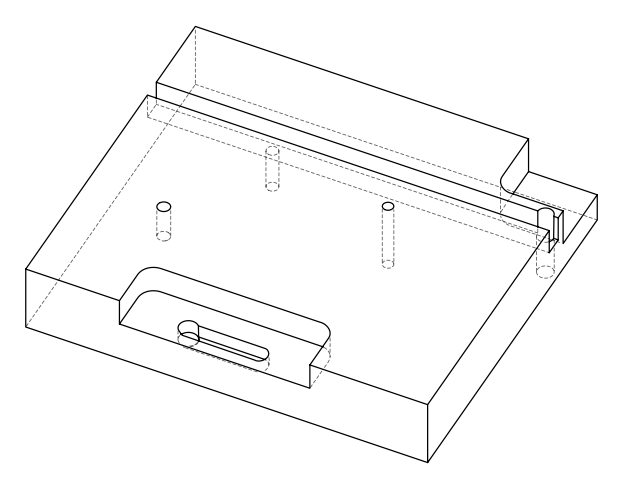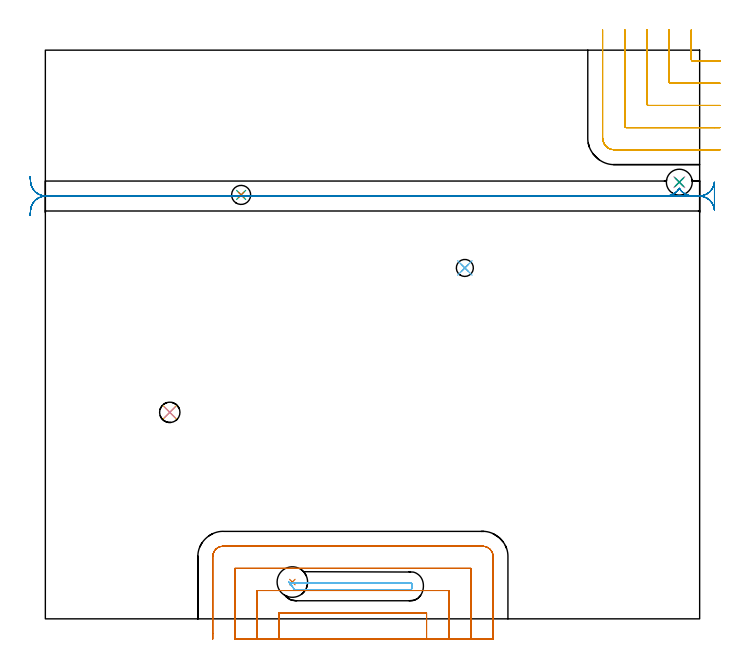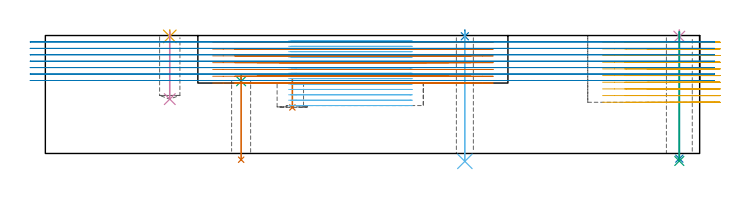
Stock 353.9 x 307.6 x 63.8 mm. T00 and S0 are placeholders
(PLAN: 14 operations, 9 tool changes, 45.4 min)
(1 INDEXABLE_INSERT_DRILL_BLIND_HOLE_FROM_SOLID | STEP1POCKET | NXT0302_004 | 0.07 min | 8263 mm3)
(2 SPOT_DRILL | STEP1HOLE | NXT0321_9005460120000 | 0.03 min | 1 mm3)
(3 SPOT_DRILL_1 | STEP1HOLE_1 | NXT0321_9005460120000 | 0.03 min | 2635 mm3)
(4 SPOT_DRILL_2 | STEP1HOLE_2 | NXT0321_9005460120000 | 0.03 min | 1 mm3)
(5 SPOT_DRILL_3 | STEP1POCKET_1 | NXT0321_9005460120000 | 0.03 min | 2 mm3)
(6 DRILL_THROUGH_HOLE_INTO_CENTER | STEP1HOLE | UGT0301_207 | 0.28 min | 4222 mm3)
(7 DRILL_THROUGH_HOLE_INTO_CENTER_1 | STEP1HOLE_1 | NXT0301_074 | 0.19 min | 3342 mm3)
(8 DRILL_THROUGH_HOLE_INTO_CENTER_2 | STEP1HOLE_2 | NXT0301_042 | 0.28 min | 2506 mm3)
(9 DRILL_TO_ENLARGE_THROUGH_HOLE | STEP1HOLE_2 | NXT0301_104 | 0.28 min | 7293 mm3)
(10 DRILL_BLIND_HOLE_INTO_CENTER | STEP1POCKET_1 | NXT0301_081 | 0.15 min | 3132 mm3)
(11 MILL_CORNER_NOTCH_RECTANGULAR | CORNER_NOTCH_RECTANGULAR | NXT0201_012 | Follow Part, ap 4, ae 75% | 9.15 min | 133589 mm3)
(12 MILL_OPEN_POCKET | POCKET_OPEN | NXT0201_011 | Follow Part, ap 3, ae 75% | 3.73 min | 37845 mm3)
(13 MILL_SLOT | SLOT_PARTIAL_RECTANGULAR | NXT0201_012 | Follow Part, ap 4, ae 75% | 20.16 min | 170653 mm3)
(14 MILL_RECTANGULAR_SLOT | SLOT_RECTANGULAR | NXT0201_012 | Follow Part, ap 4, ae 75% | 11.01 min | 134543 mm3)
(TOOL NXT0302_004 | Index. Insert Drill 16.5mm [880-D1650L20-05] | D16.5 PA176 FL83 Z2)
(TOOL NXT0321_9005460120000 | NC Spot Drill, 142deg, 12mm, Carbide, Uncoated | D12 PA142 FL30 Z2)
(TOOL UGT0301_207 | Twist Drill 9.2 mm | D9.2 PA118 FL80 Z2)
(TOOL NXT0301_074 | Carbide Drill 10.3mm [860.1-1030-031A1-MM 2214] | D10.3 PA140 FL55 Z2)
(TOOL NXT0301_042 | Carbide Drill 7.1mm [860.1-0710-057A1-MM 2214] | D7.1 PA140 FL85 Z2)
(TOOL NXT0301_104 | Carbide Drill 14mm [860.1-1400-112A1-MM 2214] | D14 PA140 FL123 Z2)
(TOOL NXT0301_081 | Carbide Drill 11mm [860.1-1100-033A1-MM 2214] | D11 PA140 FL55 Z2)
(TOOL NXT0201_012 | ENDMILL 16mm [2P460-1600-NA 1630] | D16 FL38 Z6)
(TOOL NXT0201_011 | ENDMILL 12mm [2P460-1200-NA 1630] | D12 FL38 Z6)
(OP 1 INDEXABLE_INSERT_DRILL_BLIND_HOLE_FROM_SOLID)
G17 G21 G94 G90
T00 M6
G54
G17 G0 G90 X133.6 Y19.9 S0 M3
G43 Z73.8 H1
G94 G81 G98 Z24.9 F250. R40.1
G80
M5
M2
(OP 2 SPOT_DRILL)
G17 G21 G94 G90
T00 M6
G54
G17 G0 G90 X226.9 Y189.8 S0 M3
G43 Z73.8 H0
G94 G81 G98 Z63.404 F250. R66.8
G80
M5
M2
(OP 3 SPOT_DRILL_1)
G17 G21 G94 G90
T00 M6
G54
G17 G0 G90 X105.9 Y229.3 S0 M3
G43 Z73.8 H0
G94 G81 G98 Z39.057 F250. R42.5
G80
M5
M2
(OP 4 SPOT_DRILL_2)
G17 G21 G94 G90
T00 M6
G54
G17 G0 G90 X342.9 Y236.2 S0 M3
G43 Z73.8 H0
G94 G81 G98 Z63.197 F250. R66.8
G80
M5
M2
(OP 5 SPOT_DRILL_3)
G17 G21 G94 G90
T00 M6
G54
G17 G0 G90 X67.3 Y111.7 S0 M3
G43 Z73.8 H0
G94 G81 G98 Z63.327 F250. R66.8
G80
M5
M2
(OP 6 DRILL_THROUGH_HOLE_INTO_CENTER)
G17 G21 G94 G90
T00 M6
G54
G17 G0 G90 X226.9 Y189.8 S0 M3
G43 Z73.8 H0
G94 G73 G98 Z-4.264 F250. Q8.508 R65.8
G80
M5
M2
(OP 7 DRILL_THROUGH_HOLE_INTO_CENTER_1)
G17 G21 G94 G90
T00 M6
G54
G17 G0 G90 X105.9 Y229.3 S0 M3
G43 Z73.8 H1
G94 G73 G98 Z-3.374 F250. Q8.575 R41.5
G80
M5
M2
(OP 8 DRILL_THROUGH_HOLE_INTO_CENTER_2)
G17 G21 G94 G90
T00 M6
G54
G17 G0 G90 X342.9 Y236.2 S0 M3
G43 Z73.8 H1
G94 G73 G98 Z-2.792 F250. Q6.659 R65.8
G80
M5
M2
(OP 9 DRILL_TO_ENLARGE_THROUGH_HOLE)
G17 G21 G94 G90
T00 M6
G54
G17 G0 G90 X342.9 Y236.2 S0 M3
G43 Z73.8 H1
G94 G73 G98 Z-4.048 F250. Q13.57 R65.8
G80
M5
M2
(OP 10 DRILL_BLIND_HOLE_INTO_CENTER)
G17 G21 G94 G90
T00 M6
G54
G17 G0 G90 X67.3 Y111.7 S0 M3
G43 Z73.8 H1
G94 G81 G98 Z29.4 F250. R65.8
G80
M5
M2
(OP 11 MILL_CORNER_NOTCH_RECTANGULAR)
G17 G21 G94 G90
T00 M6
G54
G17 G0 G90 X349.4 Y318.6 S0 M3
G43 Z73.8 H1
Z60.19
G94 G1 Y315.6 F250.
Y302.495 F500.
G3 X350.195 Y301.7 R0.8
G1 X361.9
X364.9 F250.
G0 Z73.8
X337.4 Y318.6
Z60.19
G1 Y315.6
Y290.496 F500.
G3 X338.196 Y289.7 R0.8
G1 X361.9
X364.9 F250.
G0 Z73.8
X325.4 Y318.6
Z60.19
G1 Y315.6
Y278.496 F500.
G3 X326.196 Y277.7 R0.8
G1 X361.9
X364.9 F250.
G0 Z73.8
X313.4 Y318.6
Z60.19
G1 Y315.6
Y266.496 F500.
G3 X314.196 Y265.7 R0.8
G1 X361.9
X364.9 F250.
G0 Z73.8
X301.4 Y318.6
Z60.19
G1 Y315.6
Y260.1 F500.
G3 X307.8 Y253.7 R6.4
G1 X361.9
X364.9 F250.
G0 Z73.8
X349.4 Y318.6
Z56.58
G1 Y315.6
Y302.495 F500.
G3 X350.195 Y301.7 R0.8
G1 X361.9
X364.9 F250.
G0 Z73.8
X337.4 Y318.6
Z56.58
G1 Y315.6
Y290.496 F500.
G3 X338.196 Y289.7 R0.8
G1 X361.9
X364.9 F250.
G0 Z73.8
X325.4 Y318.6
Z56.58
G1 Y315.6
Y278.496 F500.
G3 X326.196 Y277.7 R0.8
G1 X361.9
X364.9 F250.
G0 Z73.8
X313.4 Y318.6
Z56.58
G1 Y315.6
Y266.496 F500.
G3 X314.196 Y265.7 R0.8
G1 X361.9
X364.9 F250.
G0 Z73.8
X301.4 Y318.6
Z56.58
G1 Y315.6
Y260.1 F500.
G3 X307.8 Y253.7 R6.4
G1 X361.9
X364.9 F250.
G0 Z73.8
X349.4 Y318.6
Z52.97
G1 Y315.6
Y302.495 F500.
G3 X350.195 Y301.7 R0.8
G1 X361.9
X364.9 F250.
G0 Z73.8
X337.4 Y318.6
Z52.97
G1 Y315.6
Y290.496 F500.
G3 X338.196 Y289.7 R0.8
G1 X361.9
X364.9 F250.
G0 Z73.8
X325.4 Y318.6
Z52.97
G1 Y315.6
Y278.496 F500.
G3 X326.196 Y277.7 R0.8
G1 X361.9
X364.9 F250.
G0 Z73.8
X313.4 Y318.6
Z52.97
G1 Y315.6
Y266.496 F500.
G3 X314.196 Y265.7 R0.8
G1 X361.9
X364.9 F250.
G0 Z73.8
X301.4 Y318.6
Z52.97
G1 Y315.6
Y260.1 F500.
G3 X307.8 Y253.7 R6.4
G1 X361.9
X364.9 F250.
G0 Z73.8
X349.4 Y318.6
Z49.36
G1 Y315.6
Y302.495 F500.
G3 X350.195 Y301.7 R0.8
G1 X361.9
X364.9 F250.
G0 Z73.8
X337.4 Y318.6
Z49.36
G1 Y315.6
Y290.496 F500.
G3 X338.196 Y289.7 R0.8
G1 X361.9
X364.9 F250.
G0 Z73.8
X325.4 Y318.6
Z49.36
G1 Y315.6
Y278.496 F500.
G3 X326.196 Y277.7 R0.8
G1 X361.9
X364.9 F250.
G0 Z73.8
X313.4 Y318.6
Z49.36
G1 Y315.6
Y266.496 F500.
G3 X314.196 Y265.7 R0.8
G1 X361.9
X364.9 F250.
G0 Z73.8
X301.4 Y318.6
Z49.36
G1 Y315.6
Y260.1 F500.
G3 X307.8 Y253.7 R6.4
G1 X361.9
X364.9 F250.
G0 Z73.8
X349.4 Y318.6
Z45.75
G1 Y315.6
Y302.495 F500.
G3 X350.195 Y301.7 R0.8
G1 X361.9
X364.9 F250.
G0 Z73.8
X337.4 Y318.6
Z45.75
G1 Y315.6
Y290.496 F500.
G3 X338.196 Y289.7 R0.8
G1 X361.9
X364.9 F250.
G0 Z73.8
X325.4 Y318.6
Z45.75
G1 Y315.6
Y278.496 F500.
G3 X326.196 Y277.7 R0.8
G1 X361.9
X364.9 F250.
G0 Z73.8
X313.4 Y318.6
Z45.75
G1 Y315.6
Y266.496 F500.
G3 X314.196 Y265.7 R0.8
G1 X361.9
X364.9 F250.
G0 Z73.8
X301.4 Y318.6
Z45.75
G1 Y315.6
Y260.1 F500.
G3 X307.8 Y253.7 R6.4
G1 X361.9
X364.9 F250.
G0 Z73.8
X349.4 Y318.6
Z42.14
G1 Y315.6
Y302.495 F500.
G3 X350.195 Y301.7 R0.8
G1 X361.9
X364.9 F250.
G0 Z73.8
X337.4 Y318.6
Z42.14
G1 Y315.6
Y290.496 F500.
G3 X338.196 Y289.7 R0.8
G1 X361.9
X364.9 F250.
G0 Z73.8
X325.4 Y318.6
Z42.14
G1 Y315.6
Y278.496 F500.
G3 X326.196 Y277.7 R0.8
G1 X361.9
X364.9 F250.
G0 Z73.8
X313.4 Y318.6
Z42.14
G1 Y315.6
Y266.496 F500.
G3 X314.196 Y265.7 R0.8
G1 X361.9
X364.9 F250.
G0 Z73.8
X301.4 Y318.6
Z42.14
G1 Y315.6
Y260.1 F500.
G3 X307.8 Y253.7 R6.4
G1 X361.9
X364.9 F250.
G0 Z73.8
X349.4 Y318.6
Z38.53
G1 Y315.6
Y302.495 F500.
G3 X350.195 Y301.7 R0.8
G1 X361.9
X364.9 F250.
G0 Z73.8
X337.4 Y318.6
Z38.53
G1 Y315.6
Y290.496 F500.
G3 X338.196 Y289.7 R0.8
G1 X361.9
X364.9 F250.
G0 Z73.8
X325.4 Y318.6
Z38.53
G1 Y315.6
Y278.496 F500.
G3 X326.196 Y277.7 R0.8
G1 X361.9
X364.9 F250.
G0 Z73.8
X313.4 Y318.6
Z38.53
G1 Y315.6
Y266.496 F500.
G3 X314.196 Y265.7 R0.8
G1 X361.9
X364.9 F250.
G0 Z73.8
X301.4 Y318.6
Z38.53
G1 Y315.6
Y260.1 F500.
G3 X307.8 Y253.7 R6.4
G1 X361.9
X364.9 F250.
G0 Z73.8
X349.4 Y318.6
Z34.92
G1 Y315.6
Y302.495 F500.
G3 X350.195 Y301.7 R0.8
G1 X361.9
X364.9 F250.
G0 Z73.8
X337.4 Y318.6
Z34.92
G1 Y315.6
Y290.496 F500.
G3 X338.196 Y289.7 R0.8
G1 X361.9
X364.9 F250.
G0 Z73.8
X325.4 Y318.6
Z34.92
G1 Y315.6
Y278.496 F500.
G3 X326.196 Y277.7 R0.8
G1 X361.9
X364.9 F250.
G0 Z73.8
X313.4 Y318.6
Z34.92
G1 Y315.6
Y266.496 F500.
G3 X314.196 Y265.7 R0.8
G1 X361.9
X364.9 F250.
G0 Z73.8
X301.4 Y318.6
Z34.92
G1 Y315.6
Y260.1 F500.
G3 X307.8 Y253.7 R6.4
G1 X361.9
X364.9 F250.
G0 Z73.8
X349.4 Y318.6
Z31.31
G1 Y315.6
Y302.495 F500.
G3 X350.195 Y301.7 R0.8
G1 X361.9
X364.9 F250.
G0 Z73.8
X337.4 Y318.6
Z31.31
G1 Y315.6
Y290.496 F500.
G3 X338.196 Y289.7 R0.8
G1 X361.9
X364.9 F250.
G0 Z73.8
X325.4 Y318.6
Z31.31
G1 Y315.6
Y278.496 F500.
G3 X326.196 Y277.7 R0.8
G1 X361.9
X364.9 F250.
G0 Z73.8
X313.4 Y318.6
Z31.31
G1 Y315.6
Y266.496 F500.
G3 X314.196 Y265.7 R0.8
G1 X361.9
X364.9 F250.
G0 Z73.8
X301.4 Y318.6
Z31.31
G1 Y315.6
Y260.1 F500.
G3 X307.8 Y253.7 R6.4
G1 X361.9
X364.9 F250.
G0 Z73.8
X349.4 Y318.6
Z27.7
G1 Y315.6
Y302.495 F500.
G3 X350.195 Y301.7 R0.8
G1 X361.9
X364.9 F250.
G0 Z73.8
X337.4 Y318.6
Z27.7
G1 Y315.6
Y290.496 F500.
G3 X338.196 Y289.7 R0.8
G1 X361.9
X364.9 F250.
G0 Z73.8
X325.4 Y318.6
Z27.7
G1 Y315.6
Y278.496 F500.
G3 X326.196 Y277.7 R0.8
G1 X361.9
X364.9 F250.
G0 Z73.8
X313.4 Y318.6
Z27.7
G1 Y315.6
Y266.496 F500.
G3 X314.196 Y265.7 R0.8
G1 X361.9
X364.9 F250.
G0 Z73.8
X301.4 Y318.6
Z27.7
G1 Y315.6
Y260.1 F500.
G3 X307.8 Y253.7 R6.4
G1 X361.9
X364.9 F250.
G0 Z73.8
M5
M2
(OP 12 MILL_OPEN_POCKET)
G17 G21 G94 G90
T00 M6
G54
G17 G0 G90 X131.544 Y20.024 S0 M3
G43 Z73.8 H1
Z60.885
G94 G1 X133.399 Y17.665 F250.
X134.535 Y16.22 F500.
G3 X135.4 Y15.8 R1.1
G1 X197.3
G3 X198.4 Y16.9 R1.1
G1 Y18.4
G3 X197.3 Y19.5 R1.1
G1 X135.808
X132.808 F250.
G0 X131.544 Y20.024 Z57.969
G1 X133.399 Y17.665
X134.535 Y16.22 F500.
G3 X135.4 Y15.8 R1.1
G1 X197.3
G3 X198.4 Y16.9 R1.1
G1 Y18.4
G3 X197.3 Y19.5 R1.1
G1 X135.808
X132.808 F250.
G0 X131.544 Y20.024 Z55.054
G1 X133.399 Y17.665
X134.535 Y16.22 F500.
G3 X135.4 Y15.8 R1.1
G1 X197.3
G3 X198.4 Y16.9 R1.1
G1 Y18.4
G3 X197.3 Y19.5 R1.1
G1 X135.808
X132.808 F250.
G0 X131.544 Y20.024 Z52.138
G1 X133.399 Y17.665
X134.535 Y16.22 F500.
G3 X135.4 Y15.8 R1.1
G1 X197.3
G3 X198.4 Y16.9 R1.1
G1 Y18.4
G3 X197.3 Y19.5 R1.1
G1 X135.808
X132.808 F250.
G0 X131.544 Y20.024 Z49.223
G1 X133.399 Y17.665
X134.535 Y16.22 F500.
G3 X135.4 Y15.8 R1.1
G1 X197.3
G3 X198.4 Y16.9 R1.1
G1 Y18.4
G3 X197.3 Y19.5 R1.1
G1 X135.808
X132.808 F250.
G0 X131.544 Y20.024 Z46.308
G1 X133.399 Y17.665
X134.535 Y16.22 F500.
G3 X135.4 Y15.8 R1.1
G1 X197.3
G3 X198.4 Y16.9 R1.1
G1 Y18.4
G3 X197.3 Y19.5 R1.1
G1 X135.808
X132.808 F250.
G0 X131.544 Y20.024 Z43.392
G1 X133.399 Y17.665
X134.535 Y16.22 F500.
G3 X135.4 Y15.8 R1.1
G1 X197.3
G3 X198.4 Y16.9 R1.1
G1 Y18.4
G3 X197.3 Y19.5 R1.1
G1 X135.808
X132.808 F250.
G0 X131.544 Y20.024 Z40.477
G1 X133.399 Y17.665
X134.535 Y16.22 F500.
G3 X135.4 Y15.8 R1.1
G1 X197.3
G3 X198.4 Y16.9 R1.1
G1 Y18.4
G3 X197.3 Y19.5 R1.1
G1 X135.808
X132.808 F250.
G0 X131.544 Y20.024 Z37.562
G1 X133.399 Y17.665
X134.535 Y16.22 F500.
G3 X135.4 Y15.8 R1.1
G1 X197.3
G3 X198.4 Y16.9 R1.1
G1 Y18.4
G3 X197.3 Y19.5 R1.1
G1 X135.808
X132.808 F250.
G0 X131.544 Y20.024 Z34.646
G1 X133.399 Y17.665
X134.535 Y16.22 F500.
G3 X135.4 Y15.8 R1.1
G1 X197.3
G3 X198.4 Y16.9 R1.1
G1 Y18.4
G3 X197.3 Y19.5 R1.1
G1 X135.808
X132.808 F250.
G0 X131.544 Y20.024 Z31.731
G1 X133.399 Y17.665
X134.535 Y16.22 F500.
G3 X135.4 Y15.8 R1.1
G1 X197.3
G3 X198.4 Y16.9 R1.1
G1 Y18.4
G3 X197.3 Y19.5 R1.1
G1 X135.805
X132.805 F250.
G0 X131.544 Y20.025 Z28.815
G1 X133.398 Y17.666
X134.535 Y16.22 F500.
G3 X135.4 Y15.8 R1.1
G1 X197.3
G3 X198.4 Y16.9 R1.1
G1 Y18.4
G3 X197.3 Y19.5 R1.1
G1 X135.803
X132.803 F250.
G0 X131.544 Y20.025 Z25.9
G1 X133.398 Y17.666
X134.535 Y16.22 F500.
G3 X135.4 Y15.8 R1.1
G1 X197.3
G3 X198.4 Y16.9 R1.1
G1 Y18.4
G3 X197.3 Y19.5 R1.1
G1 X135.803
X132.803 F250.
G0 Z73.8
M5
M2
(OP 13 MILL_SLOT)
G17 G21 G94 G90
T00 M6
G54
G17 G0 G90 X206.2 Y-11. S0 M3
G43 Z73.8 H1
Z60.128
G94 G1 Y-8. F250.
Y3.3 F500.
X126.5
Y-8.
Y-11. F250.
X218.2
Y-8.
Y15.3 F500.
X114.5
Y-8.
Y-11. F250.
X230.2
Y-8.
Y27.3 F500.
X102.5
Y-8.
Y-11. F250.
X242.2
Y-8.
Y33.6 F500.
G3 X236.5 Y39.3 R5.7
G1 X96.2
G3 X90.5 Y33.6 R5.7
G1 Y-8.
Y-11. F250.
G0 X206.2 Z56.457
G1 Y-8.
Y3.3 F500.
X126.5
Y-8.
Y-11. F250.
X218.2
Y-8.
Y15.3 F500.
X114.5
Y-8.
Y-11. F250.
X230.2
Y-8.
Y27.3 F500.
X102.5
Y-8.
Y-11. F250.
X242.2
Y-8.
Y33.6 F500.
G3 X236.5 Y39.3 R5.7
G1 X96.2
G3 X90.5 Y33.6 R5.7
G1 Y-8.
Y-11. F250.
G0 X206.2 Z52.786
G1 Y-8.
Y3.3 F500.
X126.5
Y-8.
Y-11. F250.
X218.2
Y-8.
Y15.3 F500.
X114.5
Y-8.
Y-11. F250.
X230.2
Y-8.
Y27.3 F500.
X102.5
Y-8.
Y-11. F250.
X242.2
Y-8.
Y33.6 F500.
G3 X236.5 Y39.3 R5.7
G1 X96.2
G3 X90.5 Y33.6 R5.7
G1 Y-8.
Y-11. F250.
G0 X206.2 Z49.114
G1 Y-8.
Y3.3 F500.
X126.5
Y-8.
Y-11. F250.
X218.2
Y-8.
Y15.3 F500.
X114.5
Y-8.
Y-11. F250.
X230.2
Y-8.
Y27.3 F500.
X102.5
Y-8.
Y-11. F250.
X242.2
Y-8.
Y33.6 F500.
G3 X236.5 Y39.3 R5.7
G1 X96.2
G3 X90.5 Y33.6 R5.7
G1 Y-8.
Y-11. F250.
G0 X206.2 Z45.443
G1 Y-8.
Y3.3 F500.
X126.5
Y-8.
Y-11. F250.
X218.2
Y-8.
Y15.3 F500.
X114.5
Y-8.
Y-11. F250.
X230.2
Y-8.
Y27.3 F500.
X102.5
Y-8.
Y-11. F250.
X242.2
Y-8.
Y33.6 F500.
G3 X236.5 Y39.3 R5.7
G1 X96.2
G3 X90.5 Y33.6 R5.7
G1 Y-8.
Y-11. F250.
G0 X206.2 Z41.771
G1 Y-8.
Y3.3 F500.
X126.5
Y-8.
Y-11. F250.
X218.2
Y-8.
Y15.3 F500.
X114.5
Y-8.
Y-11. F250.
X230.2
Y-8.
Y27.3 F500.
X102.5
Y-8.
Y-11. F250.
X242.2
Y-8.
Y33.6 F500.
G3 X236.5 Y39.3 R5.7
G1 X96.2
G3 X90.5 Y33.6 R5.7
G1 Y-8.
Y-11. F250.
G0 X206.2 Z38.1
G1 Y-8.
Y3.3 F500.
X126.5
Y-8.
Y-11. F250.
X218.2
Y-8.
Y15.3 F500.
X114.5
Y-8.
Y-11. F250.
X230.2
Y-8.
Y27.3 F500.
X102.5
Y-8.
Y-11. F250.
X242.2
Y-8.
Y33.6 F500.
G3 X236.5 Y39.3 R5.7
G1 X96.2
G3 X90.5 Y33.6 R5.7
G1 Y-8.
Y-11. F250.
G0 Z73.8
M5
M2
(OP 14 MILL_RECTANGULAR_SLOT)
G17 G21 G94 G90
T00 M6
G54
G17 G0 G90 X-8.23 Y218.303 S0 M3
G43 Z73.8 H1
Z60.328
G94 G1 X-7.97 Y221.292 F250.
G2 X0. Y228.6 R8. F500.
G1 X353.9
G2 X361.87 Y221.292 R8.
G1 X361.9
Y236.108
X361.87
G2 X353.9 Y228.8 R8.
G1 X349.874
G2 X342.9 Y232.881 R8.
X335.926 Y228.8 R8.
G1 X0.
G2 X-7.97 Y236.108 R8.
G1 X-8.23 Y239.097 F250.
G0 Y218.303 Z56.857
G1 X-7.97 Y221.292
G2 X0. Y228.6 R8. F500.
G1 X353.9
G2 X361.87 Y221.292 R8.
G1 X361.9
Y236.108
X361.87
G2 X353.9 Y228.8 R8.
G1 X349.874
G2 X342.9 Y232.881 R8.
X335.926 Y228.8 R8.
G1 X0.
G2 X-7.97 Y236.108 R8.
G1 X-8.23 Y239.097 F250.
G0 Y218.303 Z53.386
G1 X-7.97 Y221.292
G2 X0. Y228.6 R8. F500.
G1 X353.9
G2 X361.87 Y221.292 R8.
G1 X361.9
Y236.108
X361.87
G2 X353.9 Y228.8 R8.
G1 X349.874
G2 X342.9 Y232.881 R8.
X335.926 Y228.8 R8.
G1 X0.
G2 X-7.97 Y236.108 R8.
G1 X-8.23 Y239.097 F250.
G0 Y218.303 Z49.914
G1 X-7.97 Y221.292
G2 X0. Y228.6 R8. F500.
G1 X353.9
G2 X361.87 Y221.292 R8.
G1 X361.9
Y236.108
X361.87
G2 X353.9 Y228.8 R8.
G1 X349.874
G2 X342.9 Y232.881 R8.
X335.926 Y228.8 R8.
G1 X0.
G2 X-7.97 Y236.108 R8.
G1 X-8.23 Y239.097 F250.
G0 Y218.303 Z46.443
G1 X-7.97 Y221.292
G2 X0. Y228.6 R8. F500.
G1 X353.9
G2 X361.87 Y221.292 R8.
G1 X361.9
Y236.108
X361.87
G2 X353.9 Y228.8 R8.
G1 X349.874
G2 X342.9 Y232.881 R8.
X335.926 Y228.8 R8.
G1 X0.
G2 X-7.97 Y236.108 R8.
G1 X-8.23 Y239.097 F250.
G0 Y218.303 Z42.971
G1 X-7.97 Y221.292
G2 X0. Y228.6 R8. F500.
G1 X353.9
G2 X361.87 Y221.292 R8.
G1 X361.9
Y236.108
X361.87
G2 X353.9 Y228.8 R8.
G1 X349.874
G2 X342.9 Y232.881 R8.
X335.926 Y228.8 R8.
G1 X0.
G2 X-7.97 Y236.108 R8.
G1 X-8.23 Y239.097 F250.
G0 Y218.303 Z39.5
G1 X-7.97 Y221.292
G2 X0. Y228.6 R8. F500.
G1 X353.9
G2 X361.87 Y221.292 R8.
G1 X361.9
Y236.108
X361.87
G2 X353.9 Y228.8 R8.
G1 X349.874
G2 X342.9 Y232.881 R8.
X335.926 Y228.8 R8.
G1 X0.
G2 X-7.97 Y236.108 R8.
G1 X-8.23 Y239.097 F250.
G0 Z73.8
M5
M2
